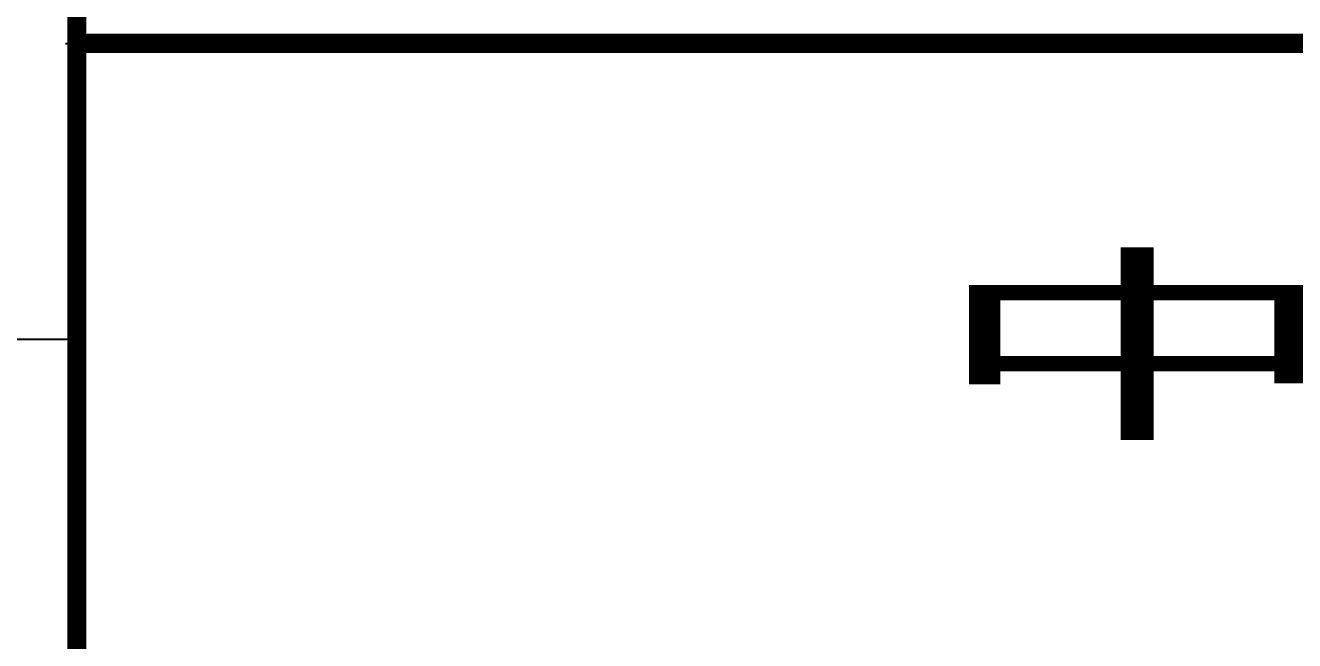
# Model space of a CAD drawing. Header units: inches. Extents: x 0 to 594, y 0 to 840.
# Drawn here: x 402.91 to 435.99, y 472.61 to 488.64 of the extents above; entities that cross this region are included whole.
import ezdxf

# ---------------------------------------------------------------- set-up
doc = ezdxf.new("R2010")
doc.units = ezdxf.units.IN
doc.header["$MEASUREMENT"] = 0
doc.layers.add('1', color=7, linetype='Continuous')
doc.layers.add('PUB_TEXT', color=7, linetype='Continuous')
doc.styles.add('-华文新魏', font='STXINWEI.TTF', dxfattribs={"width": 0.7})

msp = doc.modelspace()

# ---------------------------------------------------------------- linework, layer by layer
at = {"color": 7}
msp.add_line((404.33, 480.456), (245.25, 480.456), dxfattribs=at)
at = {"layer": '1', "color": 7, "ltscale": 0.8}
for p, q in [((404.25, 526.005), (404.25, 464.508)), ((403.952, 488.171), (583.952, 488.171))]:
    msp.add_line(p, q, dxfattribs=at)
at = {"layer": '1', "color": 7, "const_width": 0.5}
for points in [[(404.25, 430.116), (584.25, 430.116), (584.25, 544.521), (404.25, 544.521)], [(404.25, 488.171), (584.25, 488.171), (584.25, 430.116), (404.25, 430.116)]]:
    msp.add_lwpolyline(points, close=True, dxfattribs=at)

# ---------------------------------------------------------------- texts
at = {"layer": 'PUB_TEXT', "color": 7, "style": '-华文新魏', "width": 2}
msp.add_text('中国核电工程有限公司', height=4, dxfattribs=at).set_placement((426.458, 478.271))

doc.saveas('drawing.dxf')
